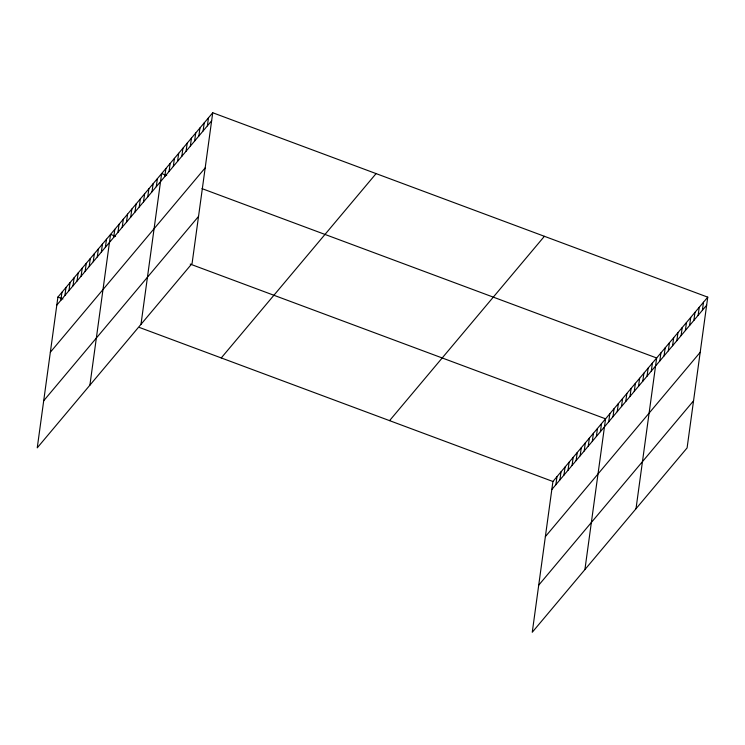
<?xml version="1.0" encoding="UTF-8"?>
<svg xmlns="http://www.w3.org/2000/svg" width="745" height="745" viewBox="0 0 745 745"><rect width="100%" height="100%" fill="white"/><g stroke="black" fill="none" stroke-linecap="round" stroke-linejoin="round"><path stroke-width="1.12" d="M212.735 112.746L57.905 297.087L37.25 447.847L192.08 263.506L212.735 112.746L707.75 297.153L687.095 447.913L532.265 632.254L552.92 481.493L707.75 297.153M60.848 300.31L61.947 292.263M64.899 295.486L65.998 287.44M68.95 290.662L70.049 282.625M73.001 285.847L74.1 277.801M77.042 281.023L78.151 272.977M81.093 276.199L82.201 268.163M85.144 271.385L86.243 263.339M89.195 266.561L90.294 258.515M93.246 261.737L94.345 253.691M97.297 256.923L98.396 248.877M101.348 252.099L102.447 244.053M105.39 247.275L106.498 239.229M89.894 385.174L110.549 234.414L115.587 236.286M113.696 237.385L114.805 229.339M117.961 232.319L119.06 224.273M122.217 227.244L123.316 219.207M126.473 222.178L127.572 214.132M130.729 217.112L131.837 209.066M134.994 212.036L136.093 204M139.25 206.97L140.349 198.924M143.506 201.904L144.605 193.858M147.761 196.829L148.87 188.783M152.017 191.763L153.125 183.717M156.282 186.697L157.381 178.651M140.991 324.336L161.637 173.576L166.684 175.457M164.794 176.556L165.893 168.51M169.05 171.49L170.158 163.444M173.315 166.414L174.414 158.368M177.571 161.348L178.67 153.302M181.827 156.282L182.925 148.236M186.082 151.207L187.191 143.161M190.338 146.141L191.446 138.095M194.603 141.075L195.702 133.029M198.859 136L199.958 127.954M203.115 130.934L204.214 122.888M207.371 125.858L208.479 117.822M555.863 484.716L556.971 476.67M559.914 479.892L561.013 471.846M563.965 475.068L565.064 467.031M568.016 470.253L569.115 462.207M572.067 465.429L573.166 457.383M576.109 460.606L577.217 452.569M580.159 455.791L581.268 447.745M584.21 450.967L585.309 442.921M588.261 446.143L589.36 438.097M592.312 441.329L593.411 433.283M596.363 436.505L597.462 428.459M600.414 431.681L601.513 423.635M584.909 569.58L605.564 418.82L190.208 264.084M608.721 421.791L609.82 413.745M612.977 416.725L614.076 408.679M617.232 411.65L618.331 403.613M621.488 406.584L622.596 398.538M625.744 401.518L626.852 393.472M630.009 396.442L631.108 388.406M634.265 391.376L635.364 383.33M638.521 386.31L639.62 378.264M642.777 381.235L643.885 373.189M647.042 376.169L648.141 368.123M651.298 371.103L652.396 363.057M636.007 508.742L656.652 357.982L201.97 188.606M659.809 360.962L660.917 352.916M664.065 355.896L665.173 347.85M668.33 350.821L669.429 342.774M672.586 345.755L673.685 337.709M676.842 340.688L677.941 332.642M681.098 335.613L682.206 327.567M685.363 330.547L686.462 322.501M689.619 325.481L690.717 317.435M693.874 320.406L694.973 312.36M698.13 315.34L699.238 307.294M702.386 310.265L703.494 302.228M56.797 305.133L211.636 120.792M50.353 352.227L205.182 167.886M43.704 400.745L198.533 216.413M221.256 357.935L376.085 173.604M389.56 420.636L544.39 236.305M551.812 489.539L706.651 305.199M545.368 536.633L700.198 352.292M538.719 585.151L693.548 400.819M57.905 297.087L62.943 298.959M139.576 327.511L552.92 481.493"/></g></svg>
